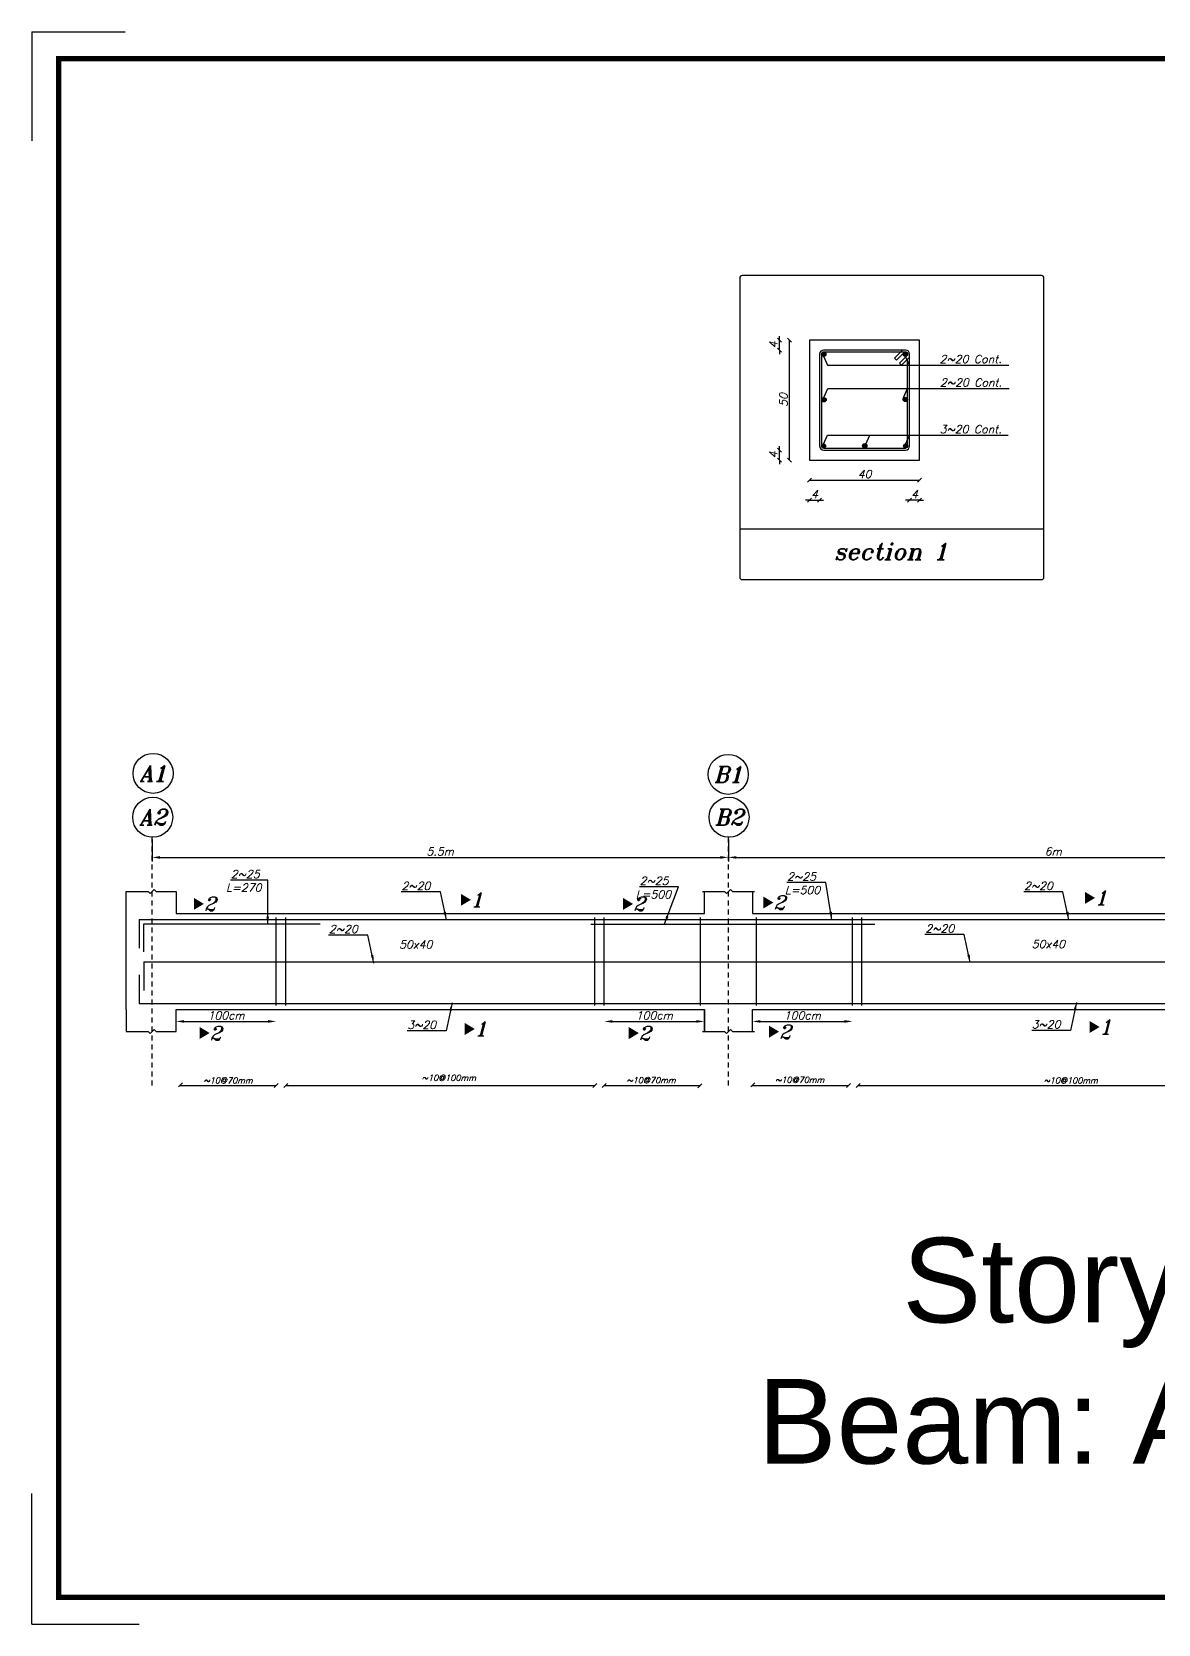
# Model space of a CAD drawing. Header units: inches. Extents: x -1152 to 1352, y 183 to 608.
# Drawn here: x 592.02 to 620.16, y 232.89 to 272.69 of the extents above; entities that cross this region are included whole.
import ezdxf
from ezdxf.enums import TextEntityAlignment as Align

# ---------------------------------------------------------------- set-up
doc = ezdxf.new("R2010")
doc.units = ezdxf.units.IN
doc.header["$MEASUREMENT"] = 0
doc.linetypes.add('HIDDEN2', pattern=[0.1875, 0.125, -0.0625])
doc.layers.add('Layer4', color=252, linetype='Continuous', lineweight=25)
doc.layers.add('SAZE_DRAWINGS', color=7, linetype='Continuous')
doc.styles.add('SAZE_STYLE', font='romancp.shx', dxfattribs={"oblique": 15})
doc.styles.add('SAZE_STYLE1', font='romant.shx', dxfattribs={"oblique": 15})
doc.styles.get("Standard").update_dxf_attribs({"font": 'arial.ttf'})
doc.dimstyles.new('SAZE_DIM_STYLE', dxfattribs={"dimtxt": 0.2, "dimasz": 0.2, "dimexe": 0.1, "dimexo": 0.05, "dimgap": 0.05, "dimtad": 0, "dimzin": 0, "dimdsep": 46, "dimtxsty": 'SAZE_STYLE', "dimcen": 0.09, "dimclrd": 2, "dimclre": 2, "dimclrt": 3, "dimadec": 0, "dimazin": 0, "dimtfac": 1, "dimtdec": 4, "dimtix": 1, "dimtmove": 1, "dimatfit": 3, "dimfxl": 1, "dimtolj": 1, "dimtzin": 0, "dimarcsym": 0})

# ---------------------------------------------------------------- blocks, each defined once
blk = doc.blocks.new('SAZE-CIR-COL')
at = {"layer": 'SAZE_DRAWINGS'}
h = blk.add_hatch(color=0, dxfattribs=at)
h.dxf.hatch_style = 1
h.paths.add_polyline_path([(0.5, 0, 1), (-0.5, 0, 1)])
at = {"layer": 'SAZE_DRAWINGS', "color": 0}
blk.add_circle((0, 0), 0.5, dxfattribs=at)
blk = doc.blocks.new('_Oblique')
at = {"color": 0, "linetype": 'ByBlock', "lineweight": -2}
blk.add_line((-0.5, -0.5), (0.5, 0.5), dxfattribs=at)
blk = doc.blocks.new('*D205')
at = {"layer": 'DEFPOINTS', "color": 0, "transparency": 16777216}
for p in [(611.455, 260.989), (611.705, 260.989), (611.705, 260.989)]:
    blk.add_point(p, dxfattribs=at)
at = {"layer": 'SAZE_DRAWINGS', "color": 2, "lineweight": -2, "transparency": 16777216}
for p, q in [((611.455, 260.989), (611.355, 260.989)), ((611.455, 260.989), (611.705, 260.989)), ((611.705, 260.989), (611.805, 260.989))]:
    blk.add_line(p, q, dxfattribs=at)
at = {"layer": 'SAZE_DRAWINGS', "color": 2, "lineweight": -2, "transparency": 16777216, "xscale": 0.1, "yscale": 0.1, "zscale": 0.1}
blk.add_blockref('_Oblique', (611.455, 260.989), dxfattribs=at)
at = {"layer": 'SAZE_DRAWINGS', "color": 2, "lineweight": -2, "transparency": 16777216, "xscale": 0.1, "yscale": 0.1, "zscale": 0.1, "rotation": 180}
blk.add_blockref('_Oblique', (611.705, 260.989), dxfattribs=at)
at = {"layer": 'SAZE_DRAWINGS', "color": 3, "transparency": 16777216, "insert": (611.58, 261.139), "char_height": 0.2, "attachment_point": 5, "style": 'SAZE_STYLE'}
blk.add_mtext('\\A1;4', dxfattribs=at)
blk = doc.blocks.new('*D206')
at = {"layer": 'DEFPOINTS', "color": 0, "transparency": 16777216}
for p in [(611.455, 261.489), (614.205, 261.489), (614.205, 261.489)]:
    blk.add_point(p, dxfattribs=at)
at = {"layer": 'SAZE_DRAWINGS', "color": 2, "lineweight": -2, "transparency": 16777216}
blk.add_line((611.455, 261.489), (614.205, 261.489), dxfattribs=at)
at = {"layer": 'SAZE_DRAWINGS', "color": 2, "lineweight": -2, "transparency": 16777216, "xscale": 0.1, "yscale": 0.1, "zscale": 0.1, "rotation": 180}
blk.add_blockref('_Oblique', (611.455, 261.489), dxfattribs=at)
at = {"layer": 'SAZE_DRAWINGS', "color": 2, "lineweight": -2, "transparency": 16777216, "xscale": 0.1, "yscale": 0.1, "zscale": 0.1}
blk.add_blockref('_Oblique', (614.205, 261.489), dxfattribs=at)
at = {"layer": 'SAZE_DRAWINGS', "color": 3, "transparency": 16777216, "insert": (612.83, 261.639), "char_height": 0.2, "attachment_point": 5, "style": 'SAZE_STYLE'}
blk.add_mtext('\\A1;40', dxfattribs=at)
blk = doc.blocks.new('*D207')
at = {"layer": 'DEFPOINTS', "color": 0, "transparency": 16777216}
for p in [(613.955, 260.989), (613.955, 260.989), (614.205, 260.989)]:
    blk.add_point(p, dxfattribs=at)
at = {"layer": 'SAZE_DRAWINGS', "color": 2, "lineweight": -2, "transparency": 16777216}
for p, q in [((613.955, 260.989), (613.855, 260.989)), ((614.205, 260.989), (613.955, 260.989)), ((614.205, 260.989), (614.305, 260.989))]:
    blk.add_line(p, q, dxfattribs=at)
at = {"layer": 'SAZE_DRAWINGS', "color": 2, "lineweight": -2, "transparency": 16777216, "xscale": 0.1, "yscale": 0.1, "zscale": 0.1}
blk.add_blockref('_Oblique', (613.955, 260.989), dxfattribs=at)
at = {"layer": 'SAZE_DRAWINGS', "color": 2, "lineweight": -2, "transparency": 16777216, "xscale": 0.1, "yscale": 0.1, "zscale": 0.1, "rotation": 180}
blk.add_blockref('_Oblique', (614.205, 260.989), dxfattribs=at)
at = {"layer": 'SAZE_DRAWINGS', "color": 3, "transparency": 16777216, "insert": (614.08, 261.139), "char_height": 0.2, "attachment_point": 5, "style": 'SAZE_STYLE'}
blk.add_mtext('\\A1;4', dxfattribs=at)
blk = doc.blocks.new('*D208')
at = {"layer": 'DEFPOINTS', "color": 0, "transparency": 16777216}
for p in [(610.705, 262.239), (610.705, 262.239), (610.705, 261.989)]:
    blk.add_point(p, dxfattribs=at)
at = {"layer": 'SAZE_DRAWINGS', "color": 2, "lineweight": -2, "transparency": 16777216}
for p, q in [((610.705, 262.239), (610.705, 262.339)), ((610.705, 261.989), (610.705, 262.239)), ((610.705, 261.989), (610.705, 261.889))]:
    blk.add_line(p, q, dxfattribs=at)
at = {"layer": 'SAZE_DRAWINGS', "color": 2, "lineweight": -2, "transparency": 16777216, "xscale": 0.1, "yscale": 0.1, "zscale": 0.1}
for p, rotation in [((610.705, 262.239), 270), ((610.705, 261.989), 90)]:
    blk.add_blockref('_Oblique', p, dxfattribs=dict(at, rotation=rotation))
at = {"layer": 'SAZE_DRAWINGS', "color": 3, "transparency": 16777216, "insert": (610.555, 262.114), "char_height": 0.2, "attachment_point": 5, "rotation": 90, "style": 'SAZE_STYLE'}
blk.add_mtext('\\A1;4', dxfattribs=at)
blk = doc.blocks.new('*D209')
at = {"layer": 'DEFPOINTS', "color": 0, "transparency": 16777216}
for p in [(610.955, 264.989), (610.955, 264.989), (610.955, 261.989)]:
    blk.add_point(p, dxfattribs=at)
at = {"layer": 'SAZE_DRAWINGS', "color": 2, "lineweight": -2, "transparency": 16777216}
blk.add_line((610.955, 261.989), (610.955, 264.989), dxfattribs=at)
at = {"layer": 'SAZE_DRAWINGS', "color": 2, "lineweight": -2, "transparency": 16777216, "xscale": 0.1, "yscale": 0.1, "zscale": 0.1}
for p, rotation in [((610.955, 264.989), 90), ((610.955, 261.989), 270)]:
    blk.add_blockref('_Oblique', p, dxfattribs=dict(at, rotation=rotation))
at = {"layer": 'SAZE_DRAWINGS', "color": 3, "transparency": 16777216, "insert": (610.805, 263.489), "char_height": 0.2, "attachment_point": 5, "rotation": 90, "style": 'SAZE_STYLE'}
blk.add_mtext('\\A1;50', dxfattribs=at)
blk = doc.blocks.new('*D210')
at = {"layer": 'DEFPOINTS', "color": 0, "transparency": 16777216}
for p in [(610.705, 264.989), (610.705, 264.989), (610.705, 264.739)]:
    blk.add_point(p, dxfattribs=at)
at = {"layer": 'SAZE_DRAWINGS', "color": 2, "lineweight": -2, "transparency": 16777216}
for p, q in [((610.705, 264.989), (610.705, 265.089)), ((610.705, 264.739), (610.705, 264.989)), ((610.705, 264.739), (610.705, 264.639))]:
    blk.add_line(p, q, dxfattribs=at)
at = {"layer": 'SAZE_DRAWINGS', "color": 2, "lineweight": -2, "transparency": 16777216, "xscale": 0.1, "yscale": 0.1, "zscale": 0.1}
for p, rotation in [((610.705, 264.989), 270), ((610.705, 264.739), 90)]:
    blk.add_blockref('_Oblique', p, dxfattribs=dict(at, rotation=rotation))
at = {"layer": 'SAZE_DRAWINGS', "color": 3, "transparency": 16777216, "insert": (610.555, 264.864), "char_height": 0.2, "attachment_point": 5, "rotation": 90, "style": 'SAZE_STYLE'}
blk.add_mtext('\\A1;4', dxfattribs=at)
blk = doc.blocks.new('*D219')
at = {"layer": 'DEFPOINTS', "color": 0, "transparency": 16777216}
for p in [(609.426, 252.556), (625.666, 252.556), (625.666, 252.056)]:
    blk.add_point(p, dxfattribs=at)
at = {"layer": 'SAZE_DRAWINGS', "color": 2, "lineweight": -2, "transparency": 16777216}
for p, q in [((609.426, 252.506), (609.426, 251.956)), ((625.666, 252.506), (625.666, 251.956)), ((609.626, 252.056), (625.466, 252.056))]:
    blk.add_line(p, q, dxfattribs=at)
at = {"layer": 'SAZE_DRAWINGS', "color": 2, "transparency": 16777216}
for points in [[(609.626, 252.089), (609.626, 252.023), (609.426, 252.056)], [(625.466, 252.089), (625.466, 252.023), (625.666, 252.056)]]:
    blk.add_solid(points, dxfattribs=at)
at = {"layer": 'SAZE_DRAWINGS', "color": 3, "transparency": 16777216, "insert": (617.546, 252.206), "char_height": 0.2, "attachment_point": 5, "style": 'SAZE_STYLE'}
blk.add_mtext('\\A1;6m', dxfattribs=at)
blk = doc.blocks.new('*D221')
at = {"layer": 'DEFPOINTS', "color": 0, "transparency": 16777216}
for p in [(610.026, 247.956), (612.526, 247.956), (612.526, 247.956)]:
    blk.add_point(p, dxfattribs=at)
at = {"layer": 'SAZE_DRAWINGS', "color": 2, "lineweight": -2, "transparency": 16777216}
blk.add_line((610.226, 247.956), (612.326, 247.956), dxfattribs=at)
at = {"layer": 'SAZE_DRAWINGS', "color": 2, "transparency": 16777216}
for points in [[(610.226, 247.989), (610.226, 247.923), (610.026, 247.956)], [(612.326, 247.989), (612.326, 247.923), (612.526, 247.956)]]:
    blk.add_solid(points, dxfattribs=at)
at = {"layer": 'SAZE_DRAWINGS', "color": 3, "transparency": 16777216, "insert": (611.276, 248.106), "char_height": 0.2, "attachment_point": 5, "style": 'SAZE_STYLE'}
blk.add_mtext('\\A1;100cm', dxfattribs=at)
blk = doc.blocks.new('*D225')
at = {"layer": 'DEFPOINTS', "color": 0, "transparency": 16777216}
for p in [(595.626, 247.956), (598.126, 247.956), (598.126, 247.956)]:
    blk.add_point(p, dxfattribs=at)
at = {"layer": 'SAZE_DRAWINGS', "color": 2, "lineweight": -2, "transparency": 16777216}
blk.add_line((595.826, 247.956), (597.926, 247.956), dxfattribs=at)
at = {"layer": 'SAZE_DRAWINGS', "color": 2, "transparency": 16777216}
for points in [[(595.826, 247.989), (595.826, 247.923), (595.626, 247.956)], [(597.926, 247.989), (597.926, 247.923), (598.126, 247.956)]]:
    blk.add_solid(points, dxfattribs=at)
at = {"layer": 'SAZE_DRAWINGS', "color": 3, "transparency": 16777216, "insert": (596.876, 248.106), "char_height": 0.2, "attachment_point": 5, "style": 'SAZE_STYLE'}
blk.add_mtext('\\A1;100cm', dxfattribs=at)
blk = doc.blocks.new('*D226')
at = {"layer": 'DEFPOINTS', "color": 0, "transparency": 16777216}
for p in [(606.326, 247.956), (608.826, 247.956), (608.826, 247.956)]:
    blk.add_point(p, dxfattribs=at)
at = {"layer": 'SAZE_DRAWINGS', "color": 2, "lineweight": -2, "transparency": 16777216}
blk.add_line((606.526, 247.956), (608.626, 247.956), dxfattribs=at)
at = {"layer": 'SAZE_DRAWINGS', "color": 2, "transparency": 16777216}
for points in [[(606.526, 247.989), (606.526, 247.923), (606.326, 247.956)], [(608.626, 247.989), (608.626, 247.923), (608.826, 247.956)]]:
    blk.add_solid(points, dxfattribs=at)
at = {"layer": 'SAZE_DRAWINGS', "color": 3, "transparency": 16777216, "insert": (607.576, 248.106), "char_height": 0.2, "attachment_point": 5, "style": 'SAZE_STYLE'}
blk.add_mtext('\\A1;100cm', dxfattribs=at)
blk = doc.blocks.new('*D227')
at = {"layer": 'DEFPOINTS', "color": 0, "transparency": 16777216}
for p in [(595.026, 252.556), (609.426, 252.556), (609.426, 252.056)]:
    blk.add_point(p, dxfattribs=at)
at = {"layer": 'SAZE_DRAWINGS', "color": 2, "lineweight": -2, "transparency": 16777216}
for p, q in [((595.026, 252.506), (595.026, 251.956)), ((609.426, 252.506), (609.426, 251.956)), ((595.226, 252.056), (609.226, 252.056))]:
    blk.add_line(p, q, dxfattribs=at)
at = {"layer": 'SAZE_DRAWINGS', "color": 2, "transparency": 16777216}
for points in [[(595.226, 252.089), (595.226, 252.023), (595.026, 252.056)], [(609.226, 252.089), (609.226, 252.023), (609.426, 252.056)]]:
    blk.add_solid(points, dxfattribs=at)
at = {"layer": 'SAZE_DRAWINGS', "color": 3, "transparency": 16777216, "insert": (602.226, 252.206), "char_height": 0.2, "attachment_point": 5, "style": 'SAZE_STYLE'}
blk.add_mtext('\\A1;5.5m', dxfattribs=at)

msp = doc.modelspace()

# ---------------------------------------------------------------- linework, layer by layer
at = {"color": 6}
for p, q in [((594.70669, 250.50606), (594.70669, 249.78803)), ((594.82339, 249.44343), (594.82339, 248.7254)), ((594.70669, 249.12409), (594.70669, 248.40606))]:
    msp.add_line(p, q, dxfattribs=at)
at = {"layer": 'Layer4'}
for p, q in [((592.02165, 272.69218), (592.02165, 269.97143)), ((592.02165, 272.69218), (594.35435, 272.69218)), ((592.02165, 232.88968), (592.02165, 236.1565)), ((592.02165, 232.88968), (594.702, 232.88968))]:
    msp.add_line(p, q, dxfattribs=at)
at = {"layer": 'Layer4', "const_width": 0.13402}
msp.add_lwpolyline([(592.69173, 272.0221), (647.63794, 272.0221), (647.63794, 233.55975), (592.69173, 233.55975)], close=True, dxfattribs=at)
at = {"layer": 'SAZE_DRAWINGS', "color": 8}
msp.add_line((609.70904, 260.26619), (617.31127, 260.26619), dxfattribs=at)
msp.add_lwpolyline([(609.77239, 258.99871), (617.24792, 258.99871, 0.41421356), (617.31127, 259.06206), (617.31127, 266.53759, 0.41421356), (617.24792, 266.60094), (609.77239, 266.60094, 0.41421356), (609.70904, 266.53759), (609.70904, 259.06206, 0.41421356)], format="xyb", close=True, dxfattribs=at)
at = {"layer": 'SAZE_DRAWINGS', "color": 3}
msp.add_lwpolyline([(611.45485, 261.98894), (614.20485, 261.98894), (614.20485, 264.98894), (611.45485, 264.98894)], close=True, dxfattribs=at)
at = {"layer": 'SAZE_DRAWINGS', "color": 4}
msp.add_lwpolyline([(611.80985, 262.23894), (613.84985, 262.23894, 0.41421356), (613.95485, 262.34394), (613.95485, 264.63394, 0.41421356), (613.84985, 264.73894), (611.80985, 264.73894, 0.41421356), (611.70485, 264.63394), (611.70485, 262.34394, 0.41421356)], format="xyb", close=True, dxfattribs=at)
for points, format in [([(613.90485, 264.60894), (613.90485, 264.63394, 0.41421356), (613.84985, 264.68894), (611.80985, 264.68894, 0.41421356), (611.75485, 264.63394), (611.75485, 262.34394, 0.41421356), (611.80985, 262.28894), (613.84985, 262.28894, 0.41421356), (613.90485, 262.34394), (613.90485, 264.50894)], "xyb"), ([(618.33785, 251.04392, 0.3, 0, 0), (618.58785, 251.04392, 0, 0, 0)], "xyseb"), ([(596.06975, 250.89461, 0.3, 0, 0), (596.31975, 250.89461, 0, 0, 0)], "xyseb"), ([(602.74214, 250.99477, 0.3, 0, 0), (602.99214, 250.99477, 0, 0, 0)], "xyseb"), ([(606.79506, 250.89294, 0.3, 0, 0), (607.04506, 250.89294, 0, 0, 0)], "xyseb"), ([(610.29975, 250.92742, 0.3, 0, 0), (610.54975, 250.92742, 0, 0, 0)], "xyseb"), ([(596.21267, 247.66649, 0.3, 0, 0), (596.46267, 247.66649, 0, 0, 0)], "xyseb"), ([(602.8405, 247.76742, 0.3, 0, 0), (603.0905, 247.76742, 0, 0, 0)], "xyseb"), ([(606.93798, 247.66482, 0.3, 0, 0), (607.18798, 247.66482, 0, 0, 0)], "xyseb"), ([(610.44268, 247.6993, 0.3, 0, 0), (610.69268, 247.6993, 0, 0, 0)], "xyseb"), ([(618.4526, 247.81656, 0.3, 0, 0), (618.7026, 247.81656, 0, 0, 0)], "xyseb")]:
    msp.add_lwpolyline(points, format=format, dxfattribs=at)
for points in [[(613.82485, 264.68894), (613.62485, 264.48894), (613.57485, 264.53894), (613.77485, 264.73894)], [(613.90485, 264.60894), (613.70485, 264.40894), (613.75485, 264.35894), (613.95485, 264.55894)]]:
    msp.add_lwpolyline(points, dxfattribs=at)
at = {"layer": 'SAZE_DRAWINGS', "color": 2, "linetype": 'HIDDEN2'}
for points in [[(595.02588, 246.35606), (595.02588, 252.55606)], [(609.42588, 246.35606), (609.42588, 252.55606)]]:
    msp.add_lwpolyline(points, dxfattribs=at)
at = {"layer": 'SAZE_DRAWINGS', "color": 8}
for points in [[(594.37588, 251.20606), (594.92588, 251.20606), (594.97588, 251.15606), (595.07588, 251.25606), (595.12588, 251.20606), (595.62588, 251.20606)], [(608.77588, 251.20606), (609.32588, 251.20606), (609.37588, 251.15606), (609.47588, 251.25606), (609.52588, 251.20606), (610.07588, 251.20606)], [(594.37588, 247.70606), (594.92588, 247.70606), (594.97588, 247.65606), (595.07588, 247.75606), (595.12588, 247.70606), (595.62588, 247.70606)], [(608.77588, 247.70606), (609.32588, 247.70606), (609.37588, 247.65606), (609.47588, 247.75606), (609.52588, 247.70606), (610.07588, 247.70606)]]:
    msp.add_lwpolyline(points, dxfattribs=at)
at = {"layer": 'SAZE_DRAWINGS', "color": 3, "linetype": 'Continuous'}
for points in [[(594.37588, 248.25606), (594.37588, 251.20606)], [(595.62588, 251.20606), (595.62588, 250.65606), (608.82588, 250.65606), (608.82588, 251.20606)], [(608.82588, 250.65606), (608.82588, 251.20606)], [(610.02588, 251.20606), (610.02588, 250.65606), (625.06588, 250.65606), (625.06588, 251.20606)], [(594.37588, 248.25606), (594.37588, 247.70606)], [(595.62588, 247.70606), (595.62588, 248.25606), (608.82588, 248.25606), (608.82588, 247.70606)], [(608.82588, 247.70606), (608.82588, 248.25606)], [(610.02588, 247.70606), (610.02588, 248.25606), (625.06588, 248.25606), (625.06588, 247.70606)]]:
    msp.add_lwpolyline(points, dxfattribs=at)
at = {"layer": 'SAZE_DRAWINGS', "color": 6, "linetype": 'Continuous'}
for points in [[(594.70669, 250.50606), (645.36692, 250.50606)], [(594.8207, 249.69906), (594.8207, 250.39174), (599.2235, 250.39174)], [(605.98508, 250.38896), (613.08508, 250.38896)], [(594.82339, 249.44343), (645.19369, 249.44343)], [(594.70669, 248.40606), (645.45117, 248.40606)]]:
    msp.add_lwpolyline(points, dxfattribs=at)
at = {"layer": 'SAZE_DRAWINGS', "color": 4, "linetype": 'Continuous'}
for points in [[(598.12588, 248.35606), (598.12588, 250.55606)], [(598.36388, 248.35606), (598.36388, 250.55606)], [(606.08788, 248.35606), (606.08788, 250.55606)], [(606.32588, 248.35606), (606.32588, 250.55606)], [(608.72588, 248.35606), (608.72588, 250.55606)], [(610.12588, 248.35606), (610.12588, 250.55606)], [(612.52588, 248.35606), (612.52588, 250.55606)], [(612.76388, 248.35606), (612.76388, 250.55606)]]:
    msp.add_lwpolyline(points, dxfattribs=at)
at = {"layer": 'SAZE_DRAWINGS', "color": 1}
for points in [[(595.68832, 246.32179), (595.78832, 246.42179)], [(598.07588, 246.30606), (598.17588, 246.40606)], [(598.31388, 246.30606), (598.41388, 246.40606)], [(606.03788, 246.30606), (606.13788, 246.40606)], [(606.27588, 246.30606), (606.37588, 246.40606)], [(608.66495, 246.29201), (608.76495, 246.39201)], [(609.9907, 246.32179), (610.0907, 246.42179)], [(612.37826, 246.30606), (612.47826, 246.40606)], [(612.61626, 246.30606), (612.71626, 246.40606)], [(595.72588, 246.35606), (598.12588, 246.35606)], [(598.36388, 246.35606), (606.08788, 246.35606)], [(606.32588, 246.35606), (608.72588, 246.35606)], [(610.02826, 246.35606), (612.42826, 246.35606)], [(612.66626, 246.35606), (622.45196, 246.35606)]]:
    msp.add_lwpolyline(points, dxfattribs=at)
at = {"layer": 'SAZE_DRAWINGS', "color": 2}
for centre in [(595.05049, 254.15665), (609.42245, 254.13185), (595.04193, 253.05934), (609.44193, 253.05934)]:
    msp.add_ellipse(centre, major_axis=(0.5, 0), ratio=1, dxfattribs=at)

# ---------------------------------------------------------------- block references
at = {"layer": 'SAZE_DRAWINGS', "color": 6}
for p, xscale, yscale, zscale in [((611.80985, 264.63394), 0.11, 0.11, 0.11), ((613.84985, 264.63394), 0.11, 0.11, 0.11), ((611.81786, 263.49696), 0.11, 0.11, 0.11), ((613.84652, 263.50371), 0.11, 0.11, 0.11), ((611.80485, 262.33894), 0.1, 0.1, 0.1), ((612.83326, 262.34498), 0.11, 0.11, 0.11), ((613.85485, 262.33894), 0.1, 0.1, 0.1)]:
    msp.add_blockref('SAZE-CIR-COL', p, dxfattribs=dict(at, xscale=xscale, yscale=yscale, zscale=zscale))

# ---------------------------------------------------------------- texts
at = {"color": 6, "insert": (592.15025, 242.54864), "char_height": 2.116983, "attachment_point": 1}
msp.add_mtext_dynamic_manual_height_columns('\\pxqc;Story: 2&3\\PBeam: Axis 1&2', width=57.0507531, gutter_width=36.72032, heights=[0], dxfattribs=at)
at = {"layer": 'SAZE_DRAWINGS', "color": 2, "style": 'SAZE_STYLE1', "oblique": 15}
for s, height, p in [('section 1', 0.411787, (613.48832, 259.70417)), ('50x40', 0.2, (601.61439, 249.87836)), ('50x40', 0.2, (617.42229, 249.89092))]:
    msp.add_text(s, height=height, dxfattribs=at).set_placement(p, align=Align.MIDDLE_CENTER)
at = {"layer": 'SAZE_DRAWINGS', "color": 3, "style": 'SAZE_STYLE1', "oblique": 15}
for s, p in [('A1', (595.05049, 254.15665)), ('B1', (609.42245, 254.13185)), ('A2', (595.04193, 253.05934)), ('B2', (609.44193, 253.05934))]:
    msp.add_text(s, height=0.4, dxfattribs=at).set_placement(p, align=Align.MIDDLE_CENTER)
at = {"layer": 'SAZE_DRAWINGS', "color": 2, "style": 'SAZE_STYLE1', "oblique": 15}
for s, p in [('1', (602.99214, 250.99477)), ('1', (618.58785, 251.04392)), ('2', (596.31975, 250.89461)), ('2', (607.04506, 250.89294)), ('2', (610.54975, 250.92742)), ('1', (618.7026, 247.81656)), ('2', (596.46267, 247.66649)), ('1', (603.0905, 247.76742)), ('2', (607.18798, 247.66482)), ('2', (610.69268, 247.6993))]:
    msp.add_text(s, height=0.35, dxfattribs=at).set_placement(p, align=Align.MIDDLE_LEFT)
at = {"layer": 'SAZE_DRAWINGS', "color": 3, "style": 'SAZE_STYLE', "oblique": 15}
for s, p in [('~10@70mm', (596.92588, 246.40606)), ('~10@100mm', (602.44223, 246.47193)), ('~10@70mm', (607.49517, 246.41107)), ('~10@70mm', (611.20983, 246.42159)), ('~10@100mm', (617.98137, 246.40606))]:
    msp.add_text(s, height=0.15, dxfattribs=at).set_placement(p, align=Align.CENTER)
at = {"layer": 'SAZE_DRAWINGS', "color": 3, "char_height": 0.2, "style": 'SAZE_STYLE'}
for s, insert, attachment_point in [('\\A1;2~20 Cont.', (614.70485, 264.41394), 7), ('\\A1;2~20 Cont.', (614.71233, 263.82529), 7), ('\\A1;3~20 Cont.', (614.70485, 262.65894), 7), ('\\A1;2~25', (597.7143, 251.5393), 9), ('\\A1;2~25', (607.93099, 251.37113), 9), ('\\A1;2~25', (611.61479, 251.47661), 9), ('\\A1;2~20', (601.98009, 251.24431), 9), ('\\A1;2~20', (617.5342, 251.24585), 9), ('\\A1;2~20', (600.1656, 250.1662), 9), ('\\A1;2~20', (615.0679, 250.17729), 9), ('\\A1;3~20', (602.12218, 247.76982), 9), ('\\A1;3~20', (617.72436, 247.78212), 9)]:
    msp.add_mtext(s, dxfattribs=dict(at, insert=insert, attachment_point=attachment_point))
at = {"layer": 'SAZE_DRAWINGS', "color": 2, "char_height": 0.2, "attachment_point": 3, "style": 'SAZE_STYLE'}
for s, insert in [('L=270', (597.7587, 251.3995)), ('L=500', (607.99319, 251.23076)), ('L=500', (611.72113, 251.34069))]:
    msp.add_mtext(s, dxfattribs=dict(at, insert=insert))

# ---------------------------------------------------------------- dimensions: what is measured, and where the dimension line sits
at = {"layer": 'SAZE_DRAWINGS', "color": 2}
for base, p1, p2, text, override, picture, middle in [((610.70485, 264.98894), (610.70485, 264.73894), (610.70485, 264.98894), '4', {"dimtxt": 0.2, "dimasz": 0.1, "dimgap": 0.05, "dimtad": 1, "dimdec": 1, "dimlfac": 20, "dimrnd": 5, "dimzin": 8, "dimblk": 'Oblique', "dimse1": 1, "dimse2": 1, "dimclrd": 2, "dimclre": 2, "dimclrt": 3}, '*D210', (610.55485, 264.86394)), ((610.95485, 264.98894), (610.95485, 261.98894), (610.95485, 264.98894), '50', {"dimtxt": 0.2, "dimasz": 0.1, "dimgap": 0.05, "dimtad": 1, "dimdec": 1, "dimlfac": 20, "dimrnd": 0.5, "dimzin": 8, "dimblk": 'Oblique', "dimse1": 1, "dimse2": 1, "dimclrd": 2, "dimclre": 2, "dimclrt": 3}, '*D209', (610.80485, 263.48894)), ((610.70485, 262.23894), (610.70485, 261.98894), (610.70485, 262.23894), '4', {"dimtxt": 0.2, "dimasz": 0.1, "dimgap": 0.05, "dimtad": 1, "dimdec": 1, "dimlfac": 20, "dimrnd": 5, "dimzin": 8, "dimblk": 'Oblique', "dimse1": 1, "dimse2": 1, "dimclrd": 2, "dimclre": 2, "dimclrt": 3}, '*D208', (610.55485, 262.11394))]:
    dim = msp.add_linear_dim(base=base, p1=p1, p2=p2, angle=90, text=text, dimstyle='SAZE_DIM_STYLE', override=override, dxfattribs=at)
    dim.commit()
    dim.dimension.update_dxf_attribs({"geometry": picture, "text_midpoint": middle})
for base, p1, p2, text, override, picture, middle in [((614.20485, 261.48894), (611.45485, 261.48894), (614.20485, 261.48894), '40', {"dimtxt": 0.2, "dimasz": 0.1, "dimgap": 0.05, "dimtad": 1, "dimdec": 1, "dimlfac": 20, "dimrnd": 0.5, "dimzin": 8, "dimblk": 'Oblique', "dimse1": 1, "dimse2": 1, "dimclrd": 2, "dimclre": 2, "dimclrt": 3}, '*D206', (612.82985, 261.63894)), ((611.70485, 260.98894), (611.45485, 260.98894), (611.70485, 260.98894), '4', {"dimtxt": 0.2, "dimasz": 0.1, "dimgap": 0.05, "dimtad": 1, "dimdec": 1, "dimlfac": 20, "dimrnd": 5, "dimzin": 8, "dimblk": 'Oblique', "dimse1": 1, "dimse2": 1, "dimclrd": 2, "dimclre": 2, "dimclrt": 3}, '*D205', (611.57985, 261.13894)), ((613.95485, 260.98894), (614.20485, 260.98894), (613.95485, 260.98894), '4', {"dimtxt": 0.2, "dimasz": 0.1, "dimgap": 0.05, "dimtad": 1, "dimdec": 1, "dimlfac": 20, "dimrnd": 5, "dimzin": 8, "dimblk": 'Oblique', "dimse1": 1, "dimse2": 1, "dimclrd": 2, "dimclre": 2, "dimclrt": 3}, '*D207', (614.07985, 261.13894)), ((609.42588, 252.05606), (595.02588, 252.55606), (609.42588, 252.55606), '5.5m', {"dimtxt": 0.2, "dimasz": 0.2, "dimgap": 0.05, "dimtad": 1, "dimdec": 1, "dimlfac": 50, "dimrnd": 1, "dimzin": 8, "dimclrd": 2, "dimclre": 2, "dimclrt": 3}, '*D227', (602.22588, 252.20606)), ((625.66588, 252.05606), (609.42588, 252.55606), (625.66588, 252.55606), '6m', {"dimtxt": 0.2, "dimasz": 0.2, "dimgap": 0.05, "dimtad": 1, "dimdec": 1, "dimlfac": 50, "dimrnd": 1, "dimzin": 8, "dimclrd": 2, "dimclre": 2, "dimclrt": 3}, '*D219', (617.54588, 252.20606)), ((598.12588, 247.95606), (595.62588, 247.95606), (598.12588, 247.95606), '100cm', {"dimtxt": 0.2, "dimasz": 0.2, "dimgap": 0.05, "dimtad": 1, "dimdec": 1, "dimlfac": 50, "dimrnd": 1, "dimzin": 8, "dimse1": 1, "dimse2": 1, "dimclrd": 2, "dimclre": 2, "dimclrt": 3}, '*D225', (596.87588, 248.10606)), ((608.82588, 247.95606), (606.32588, 247.95606), (608.82588, 247.95606), '100cm', {"dimtxt": 0.2, "dimasz": 0.2, "dimgap": 0.05, "dimtad": 1, "dimdec": 1, "dimlfac": 50, "dimrnd": 1, "dimzin": 8, "dimse1": 1, "dimse2": 1, "dimclrd": 2, "dimclre": 2, "dimclrt": 3}, '*D226', (607.57588, 248.10606)), ((612.52588, 247.95606), (610.02588, 247.95606), (612.52588, 247.95606), '100cm', {"dimtxt": 0.2, "dimasz": 0.2, "dimgap": 0.05, "dimtad": 1, "dimdec": 1, "dimlfac": 50, "dimrnd": 1, "dimzin": 8, "dimse1": 1, "dimse2": 1, "dimclrd": 2, "dimclre": 2, "dimclrt": 3}, '*D221', (611.27588, 248.10606))]:
    dim = msp.add_linear_dim(base=base, p1=p1, p2=p2, text=text, dimstyle='SAZE_DIM_STYLE', override=override, dxfattribs=at)
    dim.commit()
    dim.dimension.update_dxf_attribs({"geometry": picture, "text_midpoint": middle})

# ---------------------------------------------------------------- leaders
at = {"layer": 'SAZE_DRAWINGS', "annotation_type": 0, "has_hookline": 1, "hookline_direction": 0}
for points, text_width in [([(611.80485, 264.58394), (611.90485, 264.36394), (614.65485, 264.36394)], 1.72636), ([(611.81233, 263.55529), (611.91233, 263.77529), (614.66233, 263.77529)], 1.72636), ([(611.80485, 262.38894), (611.90485, 262.60894), (614.65485, 262.60894)], 1.71615)]:
    msp.add_leader(points, dimstyle='SAZE_DIM_STYLE', override={"dimasz": 0.1, "dimgap": 0.05, "dimtad": 1, "dimdec": 3, "dimse1": 1, "dimse2": 1, "dimclrd": 2}, dxfattribs=dict(at, text_width=text_width))
at = {"layer": 'SAZE_DRAWINGS'}
for points in [[(613.84485, 264.58394), (613.94485, 264.36394)], [(613.80553, 263.55529), (613.90553, 263.77529)], [(612.86086, 262.38894), (612.96086, 262.60894)], [(613.85485, 262.38894), (613.95485, 262.60894)]]:
    msp.add_leader(points, dimstyle='SAZE_DIM_STYLE', override={"dimasz": 0.1, "dimgap": 0.05, "dimtad": 1, "dimdec": 3, "dimse1": 1, "dimse2": 1, "dimclrd": 2}, dxfattribs=at)
at = {"layer": 'SAZE_DRAWINGS', "color": 2, "annotation_type": 0, "has_hookline": 1, "hookline_direction": 1}
for points, text_width in [([(597.9143, 250.37717), (597.9143, 251.4893), (597.7643, 251.4893)], 0.72978), ([(602.38009, 250.49431), (602.23009, 251.19431), (602.03009, 251.19431)], 0.7291), ([(607.83065, 250.3936), (608.18099, 251.32113), (607.98099, 251.32113)], 0.72978), ([(612.01479, 250.49585), (611.86479, 251.42661), (611.66479, 251.42661)], 0.72978), ([(617.9342, 250.49585), (617.7842, 251.19585), (617.5842, 251.19585)], 0.7291), ([(600.5656, 249.4162), (600.4156, 250.1162), (600.2156, 250.1162)], 0.7291), ([(615.4679, 249.42729), (615.3179, 250.12729), (615.1179, 250.12729)], 0.7291), ([(602.52218, 248.41982), (602.37218, 247.71982), (602.17218, 247.71982)], 0.71889), ([(618.12436, 248.43212), (617.97436, 247.73212), (617.77436, 247.73212)], 0.71889)]:
    msp.add_leader(points, dimstyle='SAZE_DIM_STYLE', override={"dimasz": 0.2, "dimgap": 0.05, "dimtad": 1, "dimclrd": 2}, dxfattribs=dict(at, text_width=text_width))

doc.saveas('drawing.dxf')
